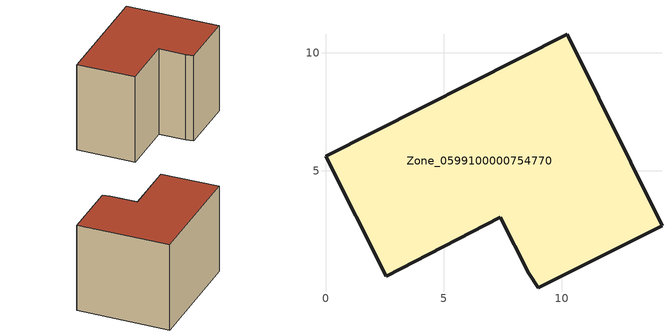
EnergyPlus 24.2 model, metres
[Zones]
Zone_0599100000754770
 floor ground (C_G): 0,5.61 10.22,10.78 14.24,2.68 9,0.05 8.6,0.66 7.41,3.03 2.56,0.54 z0
 wall outside (C_F): 10.22,10.78 0,5.61 2.56,0.54 7.41,3.03 8.6,0.66 9,0.05 14.24,2.68 10.22,10.78 z0:8.78
 roof outside (C_R): 9,0.05 14.24,2.68 10.22,10.78 0,5.61 2.56,0.54 7.41,3.03 8.6,0.66 z8.78
[BUILDING]
Pand.0599100000754770: North Axis=0; Terrain=City; Loads Convergence Tolerance Value=0.04; Temperature Convergence Tolerance Value=0.4; Solar Distribution=FullExterior; Maximum Number of Warmup Days=25; Minimum Number of Warmup Days=1
[Site:Location]
Rotterdam.The.Hague.AP_ZH_NLD Design_Conditions: Latitude=51.96; Longitude=4.45; Time Zone=1; Elevation=-4.5
[SITE:GROUNDTEMPERATURE:BUILDINGSURFACE]
18, 18, 18, 18, 18, 18, 18, 18, 18, 18, 18, 18
[MATERIAL] Thermal Absorptance=0.9; Solar Absorptance=0.7; Visible Absorptance=0.7
Name | Roughness | Thickness | Conductivity | Density | Specific Heat
G.TC.2006-2014 | MediumSmooth | 0.15 | 0.06 | 540 | 1210
F.TC.2006-2014 | Rough | 0.3 | 0.12 | 1920 | 840
R.TC.2006-2014 | MediumRough | 0.2 | 0.08 | 1500 | 1000
[CONSTRUCTION]
C_G: G.TC.2006-2014
C_F: F.TC.2006-2014
C_R: R.TC.2006-2014
[ZONE]
Zone_0599100000754770: Type=1; Multiplier=1; Ceiling Height=Autocalculate; Volume=Autocalculate; Floor Area=autocalculate; Part of Total Floor Area=Yes
[ZONEINFILTRATION:DESIGNFLOWRATE]
Infil_Zone_0599100000754770: Zone or ZoneList or Space or SpaceList=Zone_0599100000754770; Schedule=AlwaysOn; Design Flow Rate Calculation Method=Flow/Area; Flow Rate per Floor Area=0.0015; Constant Term Coefficient=1; Temperature Term Coefficient=0; Velocity Term Coefficient=0; Velocity Squared Term Coefficient=0
[HVACTEMPLATE:ZONE:IDEALLOADSAIRSYSTEM]
Zone_0599100000754770: Maximum Heating Supply Air Temperature=50; Minimum Cooling Supply Air Temperature=13; Maximum Heating Supply Air Humidity Ratio=0.0156; Minimum Cooling Supply Air Humidity Ratio=0.0077; Heating Limit=NoLimit; Cooling Limit=NoLimit; Dehumidification Control Type=ConstantSensibleHeatRatio; Cooling Sensible Heat Ratio=0.7; Dehumidification Setpoint=60; Humidification Control Type=None; Humidification Setpoint=30; Outdoor Air Method=None; Outdoor Air Flow Rate per Person=0.00944; Outdoor Air Flow Rate per Zone Floor Area=0; Outdoor Air Flow Rate per Zone=0; Demand Controlled Ventilation Type=None; Outdoor Air Economizer Type=NoEconomizer; Heat Recovery Type=None; Sensible Heat Recovery Effectiveness=0.7; Latent Heat Recovery Effectiveness=0.65
[ZONECONTROL:THERMOSTAT]
ThermostatControl_Zone_0599100000754770: Zone or ZoneList=Zone_0599100000754770; Control Type Schedule=DualSetpointControlType; Control 1=Thermostat_Zone_0599100000754770; Temperature Difference Between Cutout And Setpoint=0
[THERMOSTATSETPOINT:DUALSETPOINT]
Thermostat_Zone_0599100000754770: Heating Setpoint Temperature Schedule=HeatingSetpoint_Zone_0599100000754770; Cooling Setpoint Temperature Schedule=CoolingSetpoint_Zone_0599100000754770
[SCHEDULE:COMPACT]
HeatingSetpoint_Zone_0599100000754770: Through: 12/31, For: AllDays, Until: 24:00, 21
CoolingSetpoint_Zone_0599100000754770: Through: 12/31, For: AllDays, Until: 24:00, 24
DualSetpointControlType: Through: 12/31, For: AllDays, Until: 24:00, 4
AlwaysOn: Through: 12/31, For: AllDays, Until: 24:00, 1
